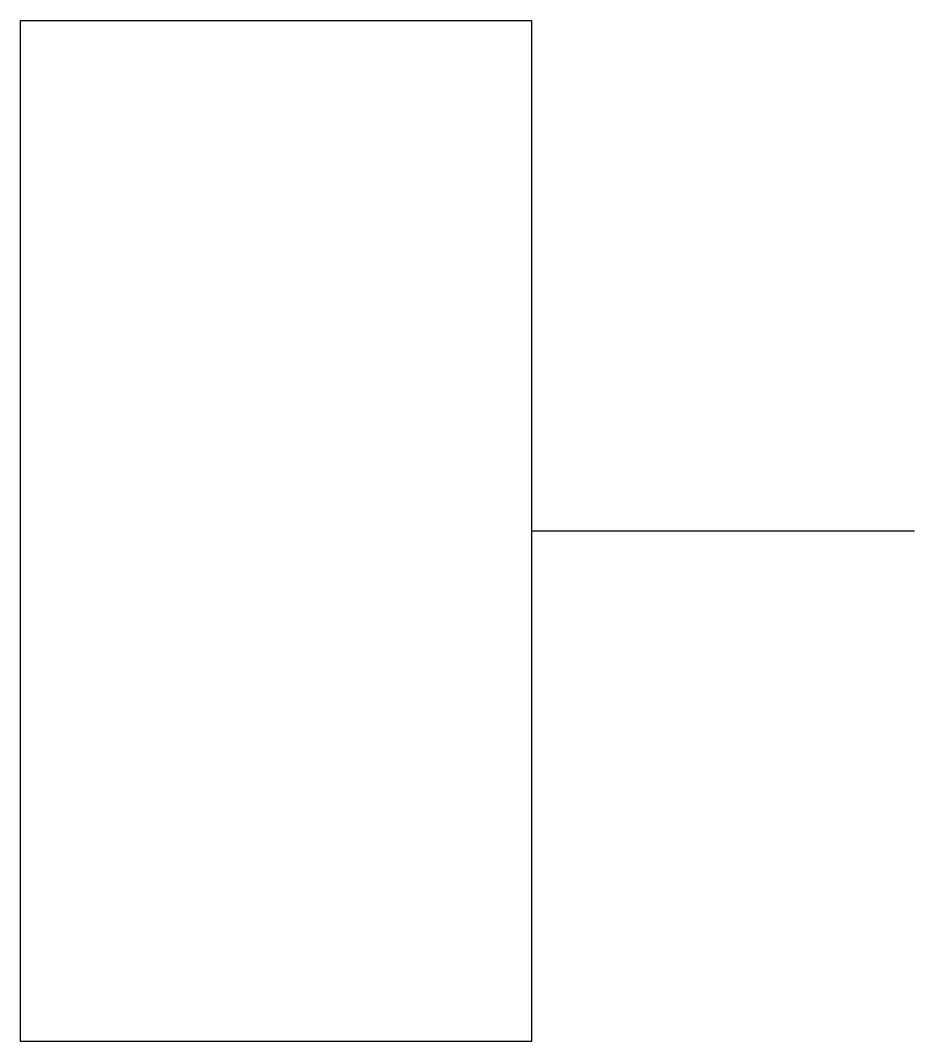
# Model space of a CAD drawing. Extents: x 329.5 to 333, y 105.5 to 109.5.
import ezdxf

# ---------------------------------------------------------------- set-up
doc = ezdxf.new("R2010")
doc.units = 0
doc.header["$MEASUREMENT"] = 0

msp = doc.modelspace()

# ---------------------------------------------------------------- linework, layer by layer
msp.add_line((333, 107.5), (331.5, 107.5))
msp.add_lwpolyline([(331.5, 109.5), (331.5, 105.5), (329.5, 105.5), (329.5, 109.5)], close=True)

doc.saveas('drawing.dxf')
